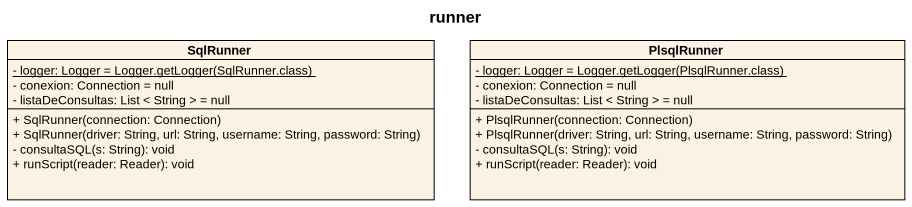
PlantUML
@startuml
title runner
hide circle
hide empty members
skinparam classAttributeIconSize 0
class SqlRunner {
  {static} {field} - logger: Logger = Logger.getLogger(SqlRunner.class)
  - conexion: Connection = null
  - listaDeConsultas: List < String > = null
  + SqlRunner(connection: Connection)
  + SqlRunner(driver: String, url: String, username: String, password: String)
  - consultaSQL(s: String): void
  + runScript(reader: Reader): void
}
class PlsqlRunner {
  {static} {field} - logger: Logger = Logger.getLogger(PlsqlRunner.class)
  - conexion: Connection = null
  - listaDeConsultas: List < String > = null
  + PlsqlRunner(connection: Connection)
  + PlsqlRunner(driver: String, url: String, username: String, password: String)
  - consultaSQL(s: String): void
  + runScript(reader: Reader): void
}
@enduml
